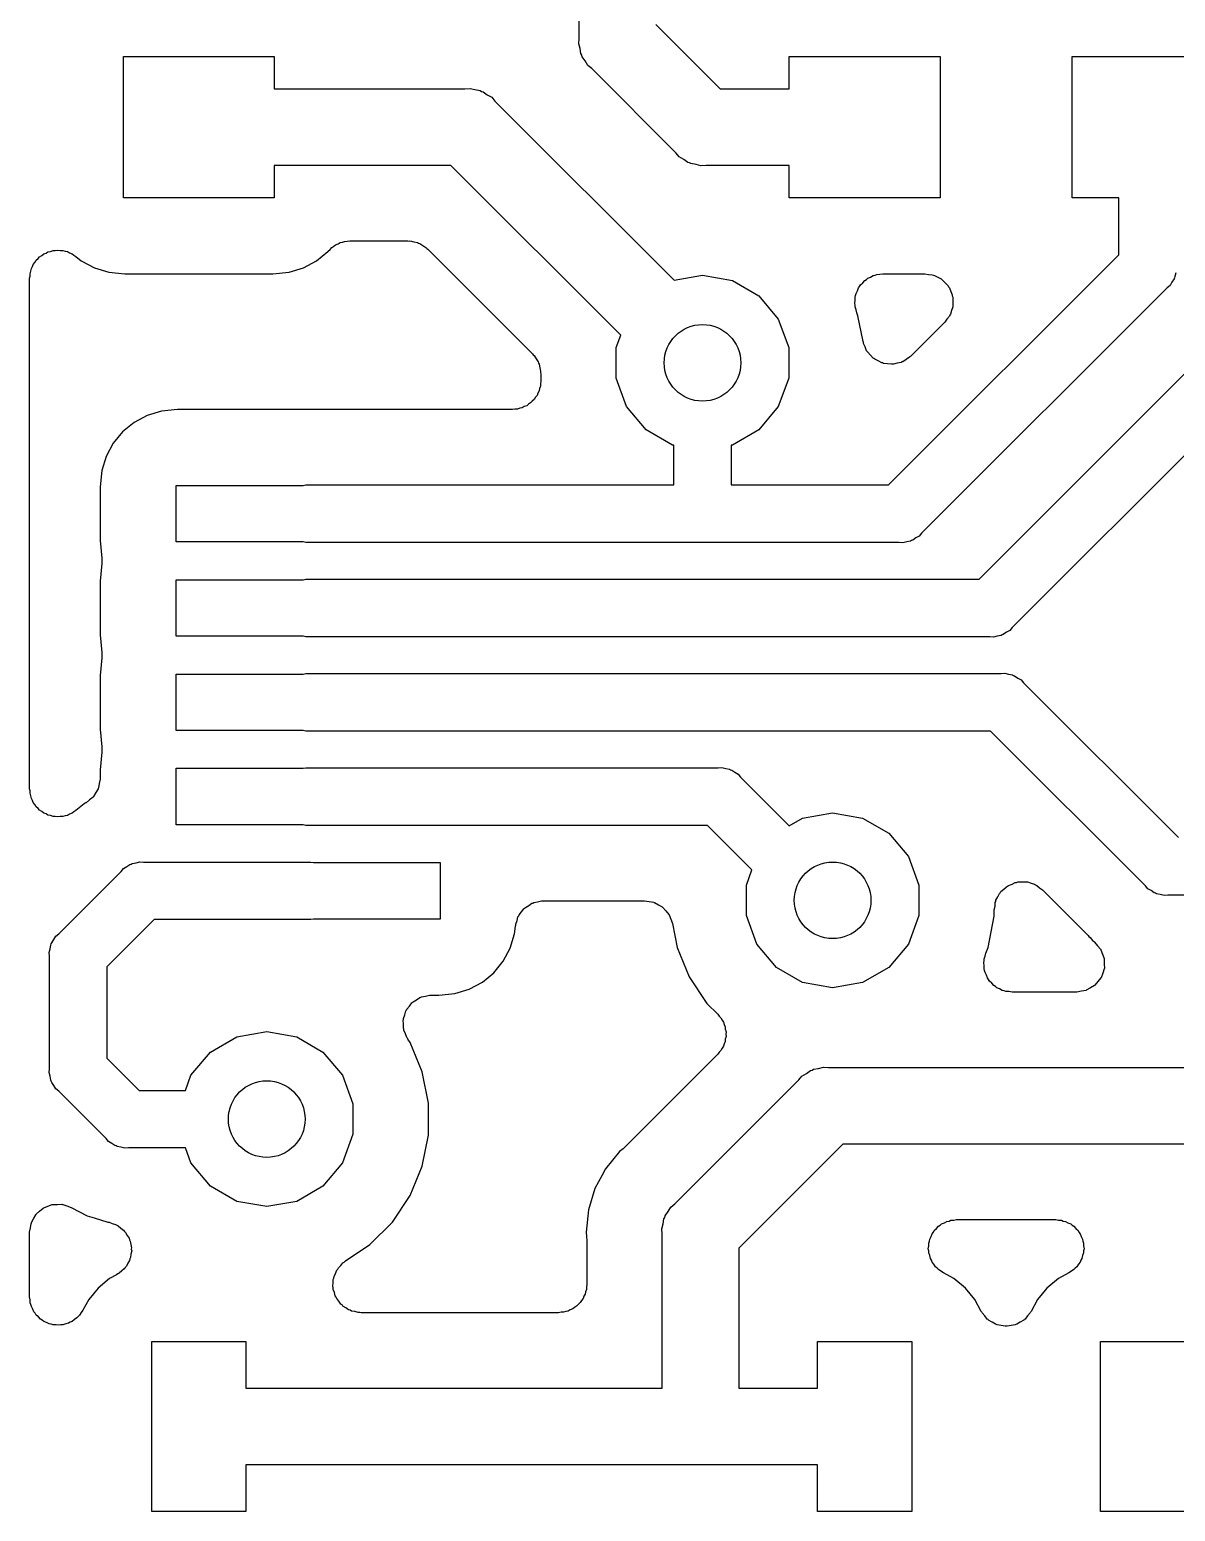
# Model space of a CAD drawing. Extents: x 91 to 190.2, y -113.9 to -59.9.
# Drawn here: x 157.07 to 163.15, y -74.74 to -66.88 of the extents above; entities that cross this region are included whole.
import ezdxf

# ---------------------------------------------------------------- set-up
doc = ezdxf.new("R2010")
doc.units = 0
doc.header["$MEASUREMENT"] = 0
doc.layers.add('BLACK', color=7, linetype='CONTINUOUS')

msp = doc.modelspace()

# ---------------------------------------------------------------- linework, layer by layer
at = {"layer": 'BLACK', "linetype": 'CONTINUOUS'}
for p, q in [((159.987, -66.9311), (159.987, -66.6606)), ((160.393, -66.8558), (160.734, -67.1968)), ((159.984, -66.958), (159.987, -66.9311)), ((159.991, -66.984), (159.984, -66.958)), ((159.996, -67.0106), (159.991, -66.984)), ((160.001, -67.0184), (159.996, -67.0106)), ((157.57, -67.775), (157.57, -67.025)), ((157.57, -67.025), (158.37, -67.025)), ((158.37, -67.025), (158.37, -67.1968)), ((160.003, -67.0272), (160.001, -67.0184)), ((160.018, -67.0493), (160.003, -67.0272)), ((160.032, -67.0726), (160.018, -67.0493)), ((160.053, -67.09), (160.032, -67.0726)), ((160.5, -67.5374), (160.053, -67.09)), ((161.1, -67.1968), (161.1, -67.025)), ((161.1, -67.025), (161.9, -67.025)), ((161.9, -67.025), (161.9, -67.775)), ((162.6, -67.775), (162.6, -67.025)), ((162.6, -67.025), (163.4, -67.025)), ((158.37, -67.1968), (159.381, -67.1968)), ((159.381, -67.1968), (159.408, -67.1945)), ((159.408, -67.1945), (159.434, -67.2014)), ((159.434, -67.2014), (159.461, -67.2061)), ((159.461, -67.2061), (159.468, -67.2106)), ((159.468, -67.2106), (159.477, -67.213)), ((159.477, -67.213), (159.499, -67.2285)), ((159.499, -67.2285), (159.523, -67.2419)), ((159.523, -67.2419), (159.54, -67.2626)), ((160.734, -67.1968), (161.1, -67.1968)), ((159.54, -67.2626), (160.49, -68.2123)), ((160.517, -67.5581), (160.5, -67.5374)), ((160.541, -67.5715), (160.517, -67.5581)), ((159.306, -67.6032), (158.37, -67.6032)), ((158.37, -67.6032), (158.37, -67.775)), ((160.207, -68.504), (159.306, -67.6032)), ((160.563, -67.587), (160.541, -67.5715)), ((160.572, -67.5893), (160.563, -67.587)), ((160.579, -67.5939), (160.572, -67.5893)), ((160.606, -67.5986), (160.579, -67.5939)), ((160.632, -67.6055), (160.606, -67.5986)), ((160.659, -67.6032), (160.632, -67.6055)), ((161.1, -67.6032), (160.659, -67.6032)), ((161.1, -67.775), (161.1, -67.6032)), ((158.37, -67.775), (157.57, -67.775)), ((161.9, -67.775), (161.1, -67.775)), ((162.848, -67.775), (162.6, -67.775)), ((162.848, -68.0769), (162.848, -67.775)), ((158.666, -68.049), (158.675, -68.0383)), ((158.675, -68.0383), (158.685, -68.0321)), ((158.685, -68.0321), (158.695, -68.0241)), ((158.695, -68.0241), (158.708, -68.0192)), ((158.708, -68.0192), (158.72, -68.0122)), ((158.72, -68.0122), (158.732, -68.0101)), ((158.732, -68.0101), (158.743, -68.0058)), ((158.743, -68.0058), (158.757, -68.0056)), ((158.757, -68.0056), (158.771, -68.0032)), ((158.771, -68.0032), (159.078, -68.0032)), ((159.078, -68.0032), (159.085, -68.0043)), ((159.085, -68.0043), (159.091, -68.0038)), ((159.091, -68.0038), (159.11, -68.0088)), ((159.11, -68.0088), (159.129, -68.0122)), ((159.129, -68.0122), (159.135, -68.0155)), ((159.135, -68.0155), (159.141, -68.0173)), ((159.141, -68.0173), (159.157, -68.0285)), ((159.157, -68.0285), (159.174, -68.0383)), ((159.174, -68.0383), (159.179, -68.0433)), ((157.092, -68.1283), (157.101, -68.1175)), ((157.101, -68.1175), (157.108, -68.1055)), ((157.108, -68.1055), (157.118, -68.0976)), ((157.118, -68.0976), (157.126, -68.088)), ((157.126, -68.088), (157.138, -68.0809)), ((157.138, -68.0809), (157.148, -68.072)), ((157.148, -68.072), (157.16, -68.0678)), ((157.16, -68.0678), (157.17, -68.0615)), ((157.17, -68.0615), (157.184, -68.0589)), ((157.184, -68.0589), (157.197, -68.0542)), ((157.197, -68.0542), (157.209, -68.0542)), ((157.209, -68.0542), (157.222, -68.0519)), ((157.222, -68.0519), (157.235, -68.0542)), ((157.235, -68.0542), (157.249, -68.0542)), ((157.249, -68.0542), (157.261, -68.0584)), ((157.261, -68.0584), (157.273, -68.0604)), ((157.273, -68.0604), (157.285, -68.0672)), ((157.285, -68.0672), (157.298, -68.072)), ((157.298, -68.072), (157.308, -68.0799)), ((157.308, -68.0799), (157.318, -68.0859)), ((157.318, -68.0859), (157.347, -68.1092)), ((157.347, -68.1092), (157.416, -68.1463)), ((158.524, -68.1463), (158.593, -68.1092)), ((158.593, -68.1092), (158.654, -68.0592)), ((158.654, -68.0592), (158.655, -68.058)), ((158.655, -68.058), (158.666, -68.049)), ((159.179, -68.0433), (159.184, -68.0471)), ((159.184, -68.0471), (159.739, -68.6019)), ((161.627, -69.2976), (162.848, -68.0769)), ((157.073, -68.2019), (157.075, -68.1898)), ((157.075, -68.1775), (157.08, -68.1643)), ((157.075, -68.1898), (157.075, -68.1775)), ((157.08, -68.1643), (157.082, -68.1506)), ((157.082, -68.1506), (157.088, -68.1399)), ((157.088, -68.1399), (157.092, -68.1283)), ((157.416, -68.1463), (157.492, -68.1692)), ((157.492, -68.1692), (157.577, -68.1777)), ((157.577, -68.1777), (158.363, -68.1777)), ((158.363, -68.1777), (158.448, -68.1692)), ((158.448, -68.1692), (158.524, -68.1463)), ((160.49, -68.2123), (160.64, -68.1857)), ((160.64, -68.1857), (160.799, -68.2137)), ((161.516, -68.2012), (161.531, -68.1949)), ((161.531, -68.1949), (161.545, -68.1867)), ((161.545, -68.1867), (161.555, -68.185)), ((161.555, -68.185), (161.564, -68.1812)), ((161.564, -68.1812), (161.581, -68.1805)), ((161.581, -68.1805), (161.597, -68.1777)), ((161.597, -68.1777), (161.819, -68.1777)), ((161.819, -68.1777), (161.838, -68.1811)), ((161.838, -68.1811), (161.858, -68.1828)), ((161.858, -68.1828), (161.864, -68.1856)), ((161.864, -68.1856), (161.87, -68.1867)), ((161.87, -68.1867), (161.887, -68.1965)), ((161.887, -68.1965), (161.905, -68.2048)), ((163.145, -68.1929), (163.142, -68.1988)), ((163.149, -68.173), (163.145, -68.1929)), ((157.073, -70.908), (157.073, -68.2019)), ((160.799, -68.2137), (160.938, -68.2944)), ((161.454, -68.2826), (161.461, -68.268)), ((161.461, -68.268), (161.467, -68.2527)), ((161.467, -68.2527), (161.473, -68.2451)), ((161.473, -68.2451), (161.478, -68.2363)), ((161.478, -68.2363), (161.49, -68.2253)), ((161.49, -68.2253), (161.5, -68.2128)), ((161.5, -68.2128), (161.509, -68.2078)), ((161.509, -68.2078), (161.516, -68.2012)), ((163.103, -68.2525), (161.802, -69.5531)), ((161.905, -68.2048), (161.91, -68.2095)), ((161.91, -68.2095), (161.915, -68.2128)), ((161.915, -68.2128), (161.928, -68.2278)), ((161.928, -68.2278), (161.942, -68.2416)), ((161.942, -68.2416), (161.945, -68.2476)), ((161.945, -68.2476), (161.949, -68.2527)), ((161.949, -68.2527), (161.956, -68.2711)), ((161.956, -68.2711), (161.964, -68.2888)), ((163.119, -68.2395), (163.103, -68.2525)), ((163.129, -68.222), (163.119, -68.2395)), ((163.14, -68.2054), (163.129, -68.222)), ((163.142, -68.1988), (163.14, -68.2054)), ((160.938, -68.2944), (161.042, -68.4179)), ((161.447, -68.3342), (161.449, -68.318)), ((161.449, -68.3438), (161.447, -68.3342)), ((161.449, -68.3016), (161.452, -68.2923)), ((161.449, -68.318), (161.449, -68.3016)), ((161.449, -68.3537), (161.449, -68.3438)), ((161.455, -68.3691), (161.449, -68.3537)), ((161.452, -68.2923), (161.454, -68.2826)), ((161.967, -68.3537), (161.96, -68.3721)), ((161.964, -68.2888), (161.964, -68.2954)), ((161.964, -68.2954), (161.967, -68.3016)), ((161.967, -68.3016), (161.967, -68.3212)), ((161.967, -68.3212), (161.968, -68.3407)), ((161.968, -68.3407), (161.967, -68.3471)), ((161.967, -68.3471), (161.967, -68.3537)), ((161.042, -68.4179), (161.097, -68.5694)), ((161.458, -68.3851), (161.455, -68.3691)), ((161.464, -68.4), (161.458, -68.3851)), ((161.492, -68.5372), (161.464, -68.4)), ((161.936, -68.4177), (161.925, -68.4337)), ((161.949, -68.4027), (161.936, -68.4177)), ((161.951, -68.3965), (161.949, -68.4027)), ((161.955, -68.3911), (161.951, -68.3965)), ((161.96, -68.3721), (161.955, -68.3911)), ((160.183, -68.5694), (160.207, -68.504)), ((161.925, -68.4337), (161.745, -68.614)), ((160.183, -68.7306), (160.183, -68.5694)), ((161.097, -68.5694), (161.097, -68.7306)), ((161.493, -68.5419), (161.492, -68.5372)), ((161.494, -68.5468), (161.493, -68.5419)), ((161.503, -68.566), (161.494, -68.5468)), ((161.51, -68.5858), (161.503, -68.566)), ((161.514, -68.5895), (161.51, -68.5858)), ((159.739, -68.6019), (159.743, -68.6073)), ((159.743, -68.6073), (159.748, -68.6116)), ((159.748, -68.6116), (159.758, -68.6285)), ((159.758, -68.6285), (159.769, -68.6446)), ((159.769, -68.6446), (159.77, -68.651)), ((159.77, -68.651), (159.774, -68.6567)), ((159.774, -68.6567), (159.777, -68.676)), ((161.516, -68.594), (161.514, -68.5895)), ((161.531, -68.609), (161.516, -68.594)), ((161.545, -68.625), (161.531, -68.609)), ((161.549, -68.6273), (161.545, -68.625)), ((161.553, -68.6308), (161.549, -68.6273)), ((161.572, -68.6398), (161.553, -68.6308)), ((161.59, -68.65), (161.572, -68.6398)), ((161.595, -68.6508), (161.59, -68.65)), ((161.6, -68.6529), (161.595, -68.6508)), ((161.621, -68.6547), (161.6, -68.6529)), ((161.642, -68.6579), (161.621, -68.6547)), ((161.647, -68.657), (161.642, -68.6579)), ((161.652, -68.6574), (161.647, -68.657)), ((161.672, -68.6519), (161.652, -68.6574)), ((161.693, -68.6478), (161.672, -68.6519)), ((161.697, -68.6452), (161.693, -68.6478)), ((161.702, -68.6439), (161.697, -68.6452)), ((161.719, -68.6318), (161.702, -68.6439)), ((161.738, -68.6208), (161.719, -68.6318)), ((161.741, -68.6169), (161.738, -68.6208)), ((161.745, -68.614), (161.741, -68.6169)), ((159.777, -68.676), (159.782, -68.6949)), ((159.782, -68.6949), (159.782, -68.7015)), ((159.782, -68.7015), (159.783, -68.708)), ((159.783, -68.708), (159.783, -68.7476)), ((160.238, -68.8821), (160.183, -68.7306)), ((161.097, -68.7306), (161.042, -68.8821)), ((162.107, -69.7976), (163.228, -68.6769)), ((159.763, -68.8226), (159.754, -68.8327)), ((159.767, -68.8103), (159.763, -68.8226)), ((159.774, -68.7989), (159.767, -68.8103)), ((159.776, -68.786), (159.774, -68.7989)), ((159.781, -68.7736), (159.776, -68.786)), ((159.783, -68.7476), (159.781, -68.7605)), ((159.781, -68.7605), (159.781, -68.7736)), ((157.857, -68.8973), (157.772, -68.9058)), ((159.25, -68.8973), (157.857, -68.8973)), ((159.251, -68.8972), (159.25, -68.8973)), ((159.253, -68.8976), (159.251, -68.8972)), ((159.633, -68.8976), (159.253, -68.8976)), ((159.646, -68.8953), (159.633, -68.8976)), ((159.659, -68.8953), (159.646, -68.8953)), ((159.671, -68.8908), (159.659, -68.8953)), ((159.684, -68.8886), (159.671, -68.8908)), ((159.695, -68.882), (159.684, -68.8886)), ((159.708, -68.8775), (159.695, -68.882)), ((159.718, -68.8691), (159.708, -68.8775)), ((159.729, -68.8625), (159.718, -68.8691)), ((159.738, -68.8525), (159.729, -68.8625)), ((159.748, -68.844), (159.738, -68.8525)), ((159.754, -68.8327), (159.748, -68.844)), ((160.342, -69.0056), (160.238, -68.8821)), ((161.042, -68.8821), (160.938, -69.0056)), ((157.627, -68.9658), (157.566, -69.0158)), ((157.696, -68.9287), (157.627, -68.9658)), ((157.772, -68.9058), (157.696, -68.9287)), ((163.403, -68.9324), (162.282, -70.0531)), ((157.566, -69.0158), (157.516, -69.0767)), ((160.481, -69.0863), (160.342, -69.0056)), ((160.938, -69.0056), (160.799, -69.0863)), ((157.516, -69.0767), (157.479, -69.1462)), ((160.488, -69.0874), (160.481, -69.0863)), ((160.488, -69.2976), (160.488, -69.0874)), ((160.799, -69.0863), (160.792, -69.0874)), ((160.792, -69.0874), (160.792, -69.2976)), ((157.479, -69.1462), (157.456, -69.2216)), ((157.456, -69.2216), (157.447, -69.3074)), ((157.447, -69.3074), (157.447, -69.5926)), ((157.85, -69.6), (157.85, -69.3)), ((157.85, -69.3), (158.523, -69.3)), ((158.523, -69.3), (158.537, -69.2976)), ((158.537, -69.2976), (160.488, -69.2976)), ((160.792, -69.2976), (161.627, -69.2976)), ((157.447, -69.5926), (157.456, -69.6853)), ((158.523, -69.6), (157.85, -69.6)), ((158.537, -69.6024), (158.523, -69.6)), ((161.683, -69.6024), (158.537, -69.6024)), ((161.703, -69.6042), (161.683, -69.6024)), ((161.723, -69.5989), (161.703, -69.6042)), ((161.743, -69.5954), (161.723, -69.5989)), ((161.749, -69.592), (161.743, -69.5954)), ((161.755, -69.5903), (161.749, -69.592)), ((161.772, -69.5787), (161.755, -69.5903)), ((161.789, -69.5685), (161.772, -69.5787)), ((161.802, -69.5531), (161.789, -69.5685)), ((157.456, -69.6853), (157.455, -69.7)), ((157.456, -69.7147), (157.447, -69.8074)), ((157.455, -69.7), (157.456, -69.7147)), ((157.447, -69.8074), (157.447, -70.0926)), ((157.85, -70.1), (157.85, -69.8)), ((157.85, -69.8), (158.523, -69.8)), ((158.523, -69.8), (158.537, -69.7976)), ((158.537, -69.7976), (162.107, -69.7976)), ((162.252, -70.0787), (162.235, -70.0903)), ((162.269, -70.0685), (162.252, -70.0787)), ((162.282, -70.0531), (162.269, -70.0685)), ((157.447, -70.0926), (157.456, -70.1853)), ((158.523, -70.1), (157.85, -70.1)), ((158.537, -70.1024), (158.523, -70.1)), ((162.163, -70.1024), (158.537, -70.1024)), ((162.183, -70.1042), (162.163, -70.1024)), ((162.203, -70.0989), (162.183, -70.1042)), ((162.223, -70.0954), (162.203, -70.0989)), ((162.229, -70.092), (162.223, -70.0954)), ((162.235, -70.0903), (162.229, -70.092)), ((157.456, -70.2147), (157.447, -70.3074)), ((157.456, -70.1853), (157.455, -70.2)), ((157.455, -70.2), (157.456, -70.2147)), ((157.447, -70.3074), (157.447, -70.5926)), ((157.85, -70.6), (157.85, -70.3)), ((157.85, -70.3), (158.523, -70.3)), ((158.523, -70.3), (158.537, -70.2976)), ((158.537, -70.2976), (162.223, -70.2976)), ((162.223, -70.2976), (162.243, -70.2958)), ((162.243, -70.2958), (162.263, -70.3011)), ((162.263, -70.3011), (162.283, -70.3046)), ((162.283, -70.3046), (162.289, -70.308)), ((162.289, -70.308), (162.295, -70.3097)), ((162.295, -70.3097), (162.312, -70.3213)), ((162.312, -70.3213), (162.329, -70.3315)), ((162.329, -70.3315), (162.342, -70.3469)), ((162.342, -70.3469), (163.163, -71.1676)), ((157.447, -70.5926), (157.456, -70.6853)), ((158.523, -70.6), (157.85, -70.6)), ((158.537, -70.6024), (158.523, -70.6)), ((162.167, -70.6024), (158.537, -70.6024)), ((162.988, -71.4231), (162.167, -70.6024)), ((157.456, -70.6853), (157.455, -70.7)), ((157.455, -70.7), (157.456, -70.7147)), ((157.456, -70.7147), (157.447, -70.8074)), ((157.447, -70.8577), (157.442, -70.8808)), ((157.447, -70.8074), (157.447, -70.8527)), ((157.447, -70.8527), (157.447, -70.8552)), ((157.447, -70.8552), (157.447, -70.8577)), ((157.85, -71.1), (157.85, -70.8)), ((157.85, -70.8), (158.523, -70.8)), ((158.523, -70.8), (158.537, -70.7976)), ((158.537, -70.7976), (160.723, -70.7976)), ((160.723, -70.7976), (160.743, -70.7958)), ((160.743, -70.7958), (160.763, -70.8011)), ((160.763, -70.8011), (160.783, -70.8046)), ((160.783, -70.8046), (160.789, -70.808)), ((160.789, -70.808), (160.795, -70.8097)), ((160.795, -70.8097), (160.812, -70.8213)), ((160.812, -70.8213), (160.829, -70.8315)), ((160.829, -70.8315), (160.842, -70.8469)), ((160.842, -70.8469), (161.1, -71.1047)), ((157.075, -70.9201), (157.073, -70.908)), ((157.075, -70.9325), (157.075, -70.9201)), ((157.08, -70.9456), (157.075, -70.9325)), ((157.082, -70.9593), (157.08, -70.9456)), ((157.424, -70.9287), (157.412, -70.9492)), ((157.437, -70.9086), (157.424, -70.9287)), ((157.438, -70.9041), (157.437, -70.9062)), ((157.437, -70.9062), (157.437, -70.9086)), ((157.442, -70.8808), (157.438, -70.9041)), ((157.088, -70.97), (157.082, -70.9593)), ((157.092, -70.9816), (157.088, -70.97)), ((157.101, -70.9924), (157.092, -70.9816)), ((157.108, -71.0044), (157.101, -70.9924)), ((157.118, -71.0124), (157.108, -71.0044)), ((157.126, -71.0219), (157.118, -71.0124)), ((157.138, -71.029), (157.126, -71.0219)), ((157.318, -71.024), (157.308, -71.03)), ((157.362, -70.9885), (157.318, -71.024)), ((157.368, -70.985), (157.362, -70.9885)), ((157.37, -70.9835), (157.368, -70.985)), ((157.372, -70.9827), (157.37, -70.9835)), ((157.39, -70.9675), (157.372, -70.9827)), ((157.409, -70.9529), (157.39, -70.9675)), ((157.41, -70.9508), (157.409, -70.9529)), ((157.412, -70.9492), (157.41, -70.9508)), ((157.148, -71.0379), (157.138, -71.029)), ((157.16, -71.0421), (157.148, -71.0379)), ((157.17, -71.0484), (157.16, -71.0421)), ((157.184, -71.051), (157.17, -71.0484)), ((157.197, -71.0557), (157.184, -71.051)), ((157.209, -71.0557), (157.197, -71.0557)), ((157.222, -71.058), (157.209, -71.0557)), ((157.235, -71.0557), (157.222, -71.058)), ((157.249, -71.0557), (157.235, -71.0557)), ((157.261, -71.0515), (157.249, -71.0557)), ((157.273, -71.0495), (157.261, -71.0515)), ((157.285, -71.0427), (157.273, -71.0495)), ((157.298, -71.0379), (157.285, -71.0427)), ((157.308, -71.03), (157.298, -71.0379)), ((158.523, -71.1), (157.85, -71.1)), ((158.537, -71.1024), (158.523, -71.1)), ((160.667, -71.1024), (158.537, -71.1024)), ((160.902, -71.338), (160.667, -71.1024)), ((161.1, -71.1047), (161.171, -71.0637)), ((161.171, -71.0637), (161.33, -71.0357)), ((161.33, -71.0357), (161.489, -71.0637)), ((161.489, -71.0637), (161.628, -71.1444)), ((161.628, -71.1444), (161.732, -71.2679)), ((157.558, -71.3469), (157.571, -71.3315)), ((157.571, -71.3315), (157.588, -71.3213)), ((157.588, -71.3213), (157.605, -71.3097)), ((157.605, -71.3097), (157.611, -71.308)), ((157.611, -71.308), (157.617, -71.3046)), ((157.617, -71.3046), (157.637, -71.3011)), ((157.637, -71.3011), (157.657, -71.2958)), ((157.657, -71.2958), (157.677, -71.2976)), ((157.677, -71.2976), (158.563, -71.2976)), ((158.563, -71.2976), (158.577, -71.3)), ((158.577, -71.3), (159.25, -71.3)), ((159.25, -71.3), (159.25, -71.6)), ((160.873, -71.4194), (160.902, -71.338)), ((161.732, -71.2679), (161.787, -71.4194)), ((157.227, -71.6775), (157.558, -71.3469)), ((162.262, -71.4206), (162.281, -71.4139)), ((162.281, -71.4139), (162.298, -71.4057)), ((162.298, -71.4057), (162.305, -71.4051)), ((162.305, -71.4051), (162.311, -71.4028)), ((162.311, -71.4028), (162.331, -71.4028)), ((162.331, -71.4028), (162.35, -71.4011)), ((162.35, -71.4011), (162.357, -71.4028)), ((162.357, -71.4028), (162.363, -71.4028)), ((162.363, -71.4028), (162.382, -71.4095)), ((162.382, -71.4095), (162.401, -71.4146)), ((162.401, -71.4146), (162.406, -71.4184)), ((160.873, -71.5806), (160.873, -71.4194)), ((161.787, -71.4194), (161.787, -71.5806)), ((162.196, -71.4992), (162.206, -71.4823)), ((162.206, -71.4823), (162.214, -71.4645)), ((162.214, -71.4645), (162.219, -71.4598)), ((162.219, -71.4598), (162.222, -71.4541)), ((162.222, -71.4541), (162.237, -71.4415)), ((162.237, -71.4415), (162.251, -71.4277)), ((162.251, -71.4277), (162.257, -71.4249)), ((162.257, -71.4249), (162.262, -71.4206)), ((162.406, -71.4184), (162.412, -71.4206)), ((162.412, -71.4206), (162.427, -71.4332)), ((162.427, -71.4332), (162.443, -71.4445)), ((162.443, -71.4445), (162.685, -71.6862)), ((163.001, -71.4385), (162.988, -71.4231)), ((163.018, -71.4487), (163.001, -71.4385)), ((163.035, -71.4603), (163.018, -71.4487)), ((163.041, -71.462), (163.035, -71.4603)), ((163.047, -71.4654), (163.041, -71.462)), ((163.067, -71.4689), (163.047, -71.4654)), ((163.087, -71.4742), (163.067, -71.4689)), ((163.107, -71.4724), (163.087, -71.4742)), ((165.3, -71.4724), (163.107, -71.4724)), ((159.668, -71.5774), (159.681, -71.5618)), ((159.681, -71.5618), (159.693, -71.5452)), ((159.693, -71.5452), (159.697, -71.5419)), ((159.697, -71.5419), (159.701, -71.5375)), ((159.701, -71.5375), (159.719, -71.5273)), ((159.719, -71.5273), (159.736, -71.5158)), ((159.736, -71.5158), (159.741, -71.5143)), ((159.741, -71.5143), (159.746, -71.5114)), ((159.746, -71.5114), (159.766, -71.5079)), ((159.766, -71.5079), (159.786, -71.5028)), ((159.786, -71.5028), (159.792, -71.5034)), ((159.792, -71.5034), (159.797, -71.5024)), ((159.797, -71.5024), (160.333, -71.5024)), ((160.333, -71.5024), (160.357, -71.5066)), ((160.357, -71.5066), (160.382, -71.5104)), ((160.382, -71.5104), (160.383, -71.5112)), ((160.383, -71.5112), (160.385, -71.5114)), ((160.385, -71.5114), (160.406, -71.5237)), ((160.406, -71.5237), (160.427, -71.5354)), ((160.427, -71.5354), (160.428, -71.5367)), ((160.428, -71.5367), (160.43, -71.5375)), ((160.43, -71.5375), (160.446, -71.5562)), ((160.446, -71.5562), (160.462, -71.5746)), ((160.462, -71.5746), (160.462, -71.5761)), ((162.187, -71.5505), (162.191, -71.5312)), ((162.187, -71.5844), (162.187, -71.5505)), ((162.191, -71.5312), (162.192, -71.5117)), ((162.192, -71.5117), (162.195, -71.5057)), ((162.195, -71.5057), (162.196, -71.4992)), ((157.733, -71.6024), (157.482, -71.8531)), ((158.563, -71.6024), (157.733, -71.6024)), ((158.577, -71.6), (158.563, -71.6024)), ((159.25, -71.6), (158.577, -71.6)), ((159.644, -71.6784), (159.648, -71.6377)), ((159.648, -71.6377), (159.65, -71.6321)), ((159.65, -71.6264), (159.657, -71.6072)), ((159.65, -71.6321), (159.65, -71.6264)), ((159.657, -71.6072), (159.662, -71.5875)), ((159.662, -71.5875), (159.666, -71.5828)), ((159.666, -71.5828), (159.668, -71.5774)), ((160.462, -71.5761), (160.463, -71.5774)), ((160.463, -71.5774), (160.472, -71.6004)), ((160.472, -71.6004), (160.481, -71.6231)), ((160.481, -71.6231), (160.506, -71.75)), ((160.928, -71.7321), (160.873, -71.5806)), ((161.787, -71.5806), (161.732, -71.7321)), ((162.154, -71.75), (162.187, -71.5844)), ((157.185, -71.7371), (157.188, -71.7312)), ((157.188, -71.7312), (157.19, -71.7246)), ((157.19, -71.7246), (157.201, -71.708)), ((157.201, -71.708), (157.211, -71.6905)), ((157.211, -71.6905), (157.227, -71.6775)), ((159.621, -71.7538), (159.644, -71.6784)), ((161.032, -71.8556), (160.928, -71.7321)), ((161.732, -71.7321), (161.628, -71.8556)), ((162.685, -71.6862), (162.689, -71.6923)), ((162.689, -71.6923), (162.695, -71.6971)), ((162.695, -71.6971), (162.708, -71.7125)), ((162.708, -71.7125), (162.718, -71.7208)), ((162.718, -71.7208), (162.718, -71.7215)), ((162.718, -71.7215), (162.719, -71.7219)), ((162.719, -71.7219), (162.735, -71.7412)), ((157.176, -71.7765), (157.181, -71.757)), ((157.178, -71.7967), (157.176, -71.7765)), ((157.178, -72.3933), (157.178, -71.7967)), ((157.181, -71.757), (157.185, -71.7371)), ((159.584, -71.8233), (159.621, -71.7538)), ((160.506, -71.75), (160.57, -71.906)), ((162.133, -71.8108), (162.139, -71.7954)), ((162.139, -71.7954), (162.142, -71.7794)), ((162.142, -71.7794), (162.154, -71.75)), ((162.735, -71.7412), (162.752, -71.7604)), ((162.752, -71.7604), (162.752, -71.7612)), ((162.752, -71.7612), (162.752, -71.7618)), ((162.752, -71.7618), (162.761, -71.7855)), ((162.761, -71.7855), (162.77, -71.8091)), ((162.77, -71.8091), (162.77, -71.81)), ((162.77, -71.81), (162.77, -71.8108)), ((157.482, -71.8531), (157.482, -72.3369)), ((159.473, -71.9342), (159.534, -71.8842)), ((159.534, -71.8842), (159.584, -71.8233)), ((161.171, -71.9363), (161.032, -71.8556)), ((161.628, -71.8556), (161.489, -71.9363)), ((162.131, -71.8303), (162.133, -71.8206)), ((162.133, -71.8465), (162.131, -71.8303)), ((162.133, -71.8206), (162.133, -71.8108)), ((162.133, -71.8628), (162.133, -71.8465)), ((162.136, -71.8721), (162.133, -71.8628)), ((162.138, -71.8819), (162.136, -71.8721)), ((162.145, -71.8964), (162.138, -71.8819)), ((162.762, -71.8866), (162.753, -71.9104)), ((162.77, -71.8628), (162.762, -71.8866)), ((162.77, -71.8108), (162.77, -71.836)), ((162.77, -71.836), (162.771, -71.8612)), ((162.771, -71.8612), (162.77, -71.862)), ((162.77, -71.862), (162.77, -71.8628)), ((159.404, -71.9713), (159.473, -71.9342)), ((160.57, -71.906), (160.664, -72.0464)), ((161.33, -71.9643), (161.171, -71.9363)), ((161.489, -71.9363), (161.33, -71.9643)), ((162.151, -71.9118), (162.145, -71.8964)), ((162.157, -71.9194), (162.151, -71.9118)), ((162.162, -71.9281), (162.157, -71.9194)), ((162.174, -71.9392), (162.162, -71.9281)), ((162.184, -71.9517), (162.174, -71.9392)), ((162.193, -71.9566), (162.184, -71.9517)), ((162.2, -71.9633), (162.193, -71.9566)), ((162.215, -71.9696), (162.2, -71.9633)), ((162.697, -71.9643), (162.675, -71.9772)), ((162.719, -71.9517), (162.697, -71.9643)), ((162.72, -71.9506), (162.719, -71.9511)), ((162.719, -71.9511), (162.719, -71.9517)), ((162.736, -71.9312), (162.72, -71.9506)), ((162.752, -71.9118), (162.736, -71.9312)), ((162.753, -71.911), (162.752, -71.9118)), ((162.753, -71.9104), (162.753, -71.911)), ((159.086, -72.0614), (159.099, -72.0443)), ((159.099, -72.0443), (159.103, -72.0416)), ((159.103, -72.0416), (159.106, -72.0378)), ((159.106, -72.0378), (159.124, -72.0271)), ((159.124, -72.0271), (159.142, -72.0154)), ((159.142, -72.0154), (159.147, -72.0142)), ((159.147, -72.0142), (159.151, -72.0117)), ((159.151, -72.0117), (159.172, -72.008)), ((159.172, -72.008), (159.193, -72.003)), ((159.193, -72.003), (159.197, -72.0035)), ((159.197, -72.0035), (159.202, -72.0027)), ((159.202, -72.0027), (159.243, -72.0027)), ((159.243, -72.0027), (159.328, -71.9942)), ((159.328, -71.9942), (159.404, -71.9713)), ((162.229, -71.9778), (162.215, -71.9696)), ((162.239, -71.9795), (162.229, -71.9778)), ((162.248, -71.9832), (162.239, -71.9795)), ((162.265, -71.984), (162.248, -71.9832)), ((162.281, -71.9868), (162.265, -71.984)), ((162.623, -71.9868), (162.281, -71.9868)), ((162.624, -71.9868), (162.623, -71.9867)), ((162.623, -71.9867), (162.623, -71.9868)), ((162.649, -71.9821), (162.624, -71.9868)), ((162.674, -71.9778), (162.649, -71.9821)), ((162.675, -71.9773), (162.674, -71.9778)), ((162.675, -71.9772), (162.675, -71.9773)), ((159.055, -72.1266), (159.062, -72.1067)), ((159.062, -72.1067), (159.068, -72.0863)), ((159.068, -72.0863), (159.071, -72.0823)), ((159.071, -72.0823), (159.072, -72.0777)), ((159.072, -72.0777), (159.086, -72.0614)), ((160.664, -72.0464), (160.721, -72.1035)), ((160.721, -72.1035), (160.729, -72.1143)), ((160.729, -72.1143), (160.738, -72.1236)), ((160.738, -72.1236), (160.744, -72.1355)), ((158.171, -72.2237), (158.33, -72.1957)), ((158.33, -72.1957), (158.489, -72.2237)), ((159.053, -72.1363), (159.055, -72.1316)), ((159.055, -72.1575), (159.053, -72.1363)), ((159.055, -72.1316), (159.055, -72.1266)), ((159.055, -72.1787), (159.055, -72.1575)), ((159.056, -72.1834), (159.055, -72.1787)), ((159.057, -72.1883), (159.056, -72.1834)), ((159.065, -72.2077), (159.057, -72.1883)), ((160.744, -72.1355), (160.751, -72.1462)), ((160.751, -72.1462), (160.755, -72.1589)), ((160.755, -72.1589), (160.76, -72.1708)), ((160.76, -72.1708), (160.761, -72.1839)), ((160.761, -72.1839), (160.765, -72.1965)), ((160.765, -72.1965), (160.763, -72.2096)), ((158.032, -72.3044), (158.171, -72.2237)), ((158.489, -72.2237), (158.628, -72.3044)), ((159.072, -72.2277), (159.065, -72.2077)), ((159.076, -72.2315), (159.072, -72.2277)), ((159.078, -72.236), (159.076, -72.2315)), ((159.09, -72.254), (159.078, -72.236)), ((159.154, -72.41), (159.09, -72.254)), ((160.751, -72.273), (160.744, -72.2838)), ((160.755, -72.2603), (160.751, -72.273)), ((160.76, -72.2484), (160.755, -72.2603)), ((160.761, -72.2354), (160.76, -72.2484)), ((160.765, -72.2227), (160.761, -72.2354)), ((160.763, -72.2096), (160.765, -72.2227)), ((157.482, -72.3369), (157.653, -72.5076)), ((157.928, -72.4279), (158.032, -72.3044)), ((158.628, -72.3044), (158.732, -72.4279)), ((160.721, -72.3157), (160.23, -72.8073)), ((160.729, -72.3049), (160.721, -72.3157)), ((160.738, -72.2956), (160.729, -72.3049)), ((160.744, -72.2838), (160.738, -72.2956)), ((157.176, -72.4135), (157.178, -72.3933)), ((157.181, -72.433), (157.176, -72.4135)), ((157.185, -72.4529), (157.181, -72.433)), ((157.899, -72.5076), (157.928, -72.4279)), ((158.732, -72.4279), (158.787, -72.5794)), ((159.187, -72.5756), (159.154, -72.41)), ((161.15, -72.4526), (161.167, -72.4319)), ((161.167, -72.4319), (161.191, -72.4185)), ((161.191, -72.4185), (161.213, -72.403)), ((161.213, -72.403), (161.222, -72.4006)), ((161.222, -72.4006), (161.229, -72.3961)), ((161.229, -72.3961), (161.256, -72.3914)), ((161.256, -72.3914), (161.282, -72.3845)), ((161.282, -72.3845), (161.309, -72.3868)), ((161.309, -72.3868), (165.3, -72.3868)), ((157.188, -72.4588), (157.185, -72.4529)), ((157.19, -72.4654), (157.188, -72.4588)), ((157.201, -72.482), (157.19, -72.4654)), ((157.211, -72.4995), (157.201, -72.482)), ((157.227, -72.5125), (157.211, -72.4995)), ((157.478, -72.7631), (157.227, -72.5125)), ((157.653, -72.5076), (157.899, -72.5076)), ((160.493, -73.11), (161.15, -72.4526)), ((158.787, -72.5794), (158.787, -72.7406)), ((159.187, -72.7444), (159.187, -72.5756)), ((158.787, -72.7406), (158.732, -72.8921)), ((159.154, -72.91), (159.187, -72.7444)), ((157.491, -72.7785), (157.478, -72.7631)), ((157.508, -72.7887), (157.491, -72.7785)), ((157.525, -72.8003), (157.508, -72.7887)), ((157.531, -72.802), (157.525, -72.8003)), ((157.537, -72.8054), (157.531, -72.802)), ((157.557, -72.8089), (157.537, -72.8054)), ((157.577, -72.8142), (157.557, -72.8089)), ((157.597, -72.8124), (157.577, -72.8142)), ((157.899, -72.8124), (157.597, -72.8124)), ((157.928, -72.8921), (157.899, -72.8124)), ((160.201, -72.8314), (160.126, -72.9233)), ((160.219, -72.8172), (160.201, -72.8314)), ((160.224, -72.8116), (160.219, -72.8172)), ((160.23, -72.8073), (160.224, -72.8116)), ((161.384, -72.7932), (160.833, -73.3442)), ((165.3, -72.7932), (161.384, -72.7932)), ((158.032, -73.0156), (157.928, -72.8921)), ((158.732, -72.8921), (158.628, -73.0156)), ((159.09, -73.066), (159.154, -72.91)), ((160.108, -72.9578), (160.07, -73.028)), ((160.126, -72.9233), (160.108, -72.9578)), ((158.171, -73.0963), (158.032, -73.0156)), ((158.628, -73.0156), (158.489, -73.0963)), ((158.996, -73.2064), (159.09, -73.066)), ((160.07, -73.028), (160.036, -73.1417)), ((157.126, -73.1488), (157.144, -73.133)), ((157.144, -73.133), (157.146, -73.1321)), ((157.146, -73.1321), (157.148, -73.1305)), ((157.148, -73.1305), (157.17, -73.1224)), ((157.17, -73.1224), (157.192, -73.1136)), ((157.192, -73.1136), (157.195, -73.1135)), ((157.195, -73.1135), (157.197, -73.1127)), ((157.197, -73.1127), (157.221, -73.1127)), ((157.221, -73.1127), (157.244, -73.1119)), ((157.244, -73.1119), (157.247, -73.1127)), ((157.247, -73.1127), (157.249, -73.1127)), ((157.249, -73.1127), (157.271, -73.1207)), ((157.271, -73.1207), (157.294, -73.1281)), ((157.294, -73.1281), (157.378, -73.1728)), ((158.33, -73.1243), (158.171, -73.0963)), ((158.489, -73.0963), (158.33, -73.1243)), ((160.036, -73.1417), (160.024, -73.26)), ((160.458, -73.1507), (160.472, -73.1274)), ((160.472, -73.1274), (160.493, -73.11)), ((157.077, -73.2371), (157.081, -73.2137)), ((157.081, -73.2137), (157.082, -73.2115)), ((157.082, -73.2091), (157.094, -73.1886)), ((157.082, -73.2115), (157.082, -73.2091)), ((157.094, -73.1886), (157.105, -73.1678)), ((157.105, -73.1678), (157.107, -73.1661)), ((157.107, -73.1661), (157.108, -73.164)), ((157.108, -73.164), (157.126, -73.1488)), ((157.378, -73.1728), (157.415, -73.1841)), ((157.415, -73.1841), (157.488, -73.2064)), ((157.488, -73.2064), (157.495, -73.2066)), ((157.495, -73.2066), (157.511, -73.2133)), ((157.511, -73.2133), (157.529, -73.2181)), ((157.529, -73.2181), (157.535, -73.2229)), ((157.535, -73.2229), (157.543, -73.226)), ((158.876, -73.3258), (158.996, -73.2064)), ((160.424, -73.242), (160.431, -73.216)), ((160.431, -73.216), (160.436, -73.1894)), ((160.436, -73.1894), (160.441, -73.1816)), ((160.441, -73.1816), (160.443, -73.1728)), ((160.443, -73.1728), (160.458, -73.1507)), ((161.891, -73.2283), (161.9, -73.223)), ((161.9, -73.223), (161.908, -73.2158)), ((161.908, -73.2158), (161.923, -73.21)), ((161.923, -73.21), (161.936, -73.2022)), ((161.936, -73.2022), (161.947, -73.2004)), ((161.947, -73.2004), (161.956, -73.1964)), ((161.956, -73.1964), (161.972, -73.1959)), ((161.972, -73.1959), (161.987, -73.1932)), ((161.987, -73.1932), (162.513, -73.1932)), ((162.513, -73.1932), (162.528, -73.1959)), ((162.528, -73.1959), (162.544, -73.1964)), ((162.544, -73.1964), (162.553, -73.2004)), ((162.553, -73.2004), (162.564, -73.2022)), ((162.564, -73.2022), (162.577, -73.21)), ((162.577, -73.21), (162.592, -73.2158)), ((162.592, -73.2158), (162.6, -73.223)), ((162.6, -73.223), (162.609, -73.2283)), ((157.073, -73.2604), (157.077, -73.2371)), ((157.073, -73.6027), (157.073, -73.2604)), ((157.543, -73.226), (157.556, -73.238)), ((157.556, -73.238), (157.571, -73.2485)), ((157.571, -73.2485), (157.576, -73.2553)), ((157.576, -73.2553), (157.582, -73.2608)), ((157.582, -73.2608), (157.59, -73.2766)), ((157.59, -73.2766), (157.6, -73.2915)), ((157.6, -73.2915), (157.602, -73.2994)), ((157.602, -73.2994), (157.606, -73.3067)), ((160.024, -73.26), (160.026, -73.2823)), ((160.026, -73.2823), (160.026, -73.2897)), ((160.026, -73.2897), (160.027, -73.297)), ((160.027, -73.297), (160.027, -73.5368)), ((160.427, -73.2689), (160.424, -73.242)), ((160.427, -74.0868), (160.427, -73.2689)), ((161.843, -73.3071), (161.845, -73.2965)), ((161.845, -73.2965), (161.852, -73.2828)), ((161.852, -73.2828), (161.857, -73.2682)), ((161.857, -73.2682), (161.864, -73.26)), ((161.864, -73.26), (161.869, -73.2506)), ((161.869, -73.2506), (161.881, -73.2402)), ((161.881, -73.2402), (161.891, -73.2283)), ((162.609, -73.2283), (162.619, -73.2402)), ((162.619, -73.2402), (162.631, -73.2506)), ((162.631, -73.2506), (162.636, -73.26)), ((162.636, -73.26), (162.643, -73.2682)), ((162.643, -73.2682), (162.648, -73.2828)), ((162.648, -73.2828), (162.655, -73.2965)), ((162.655, -73.2965), (162.657, -73.3071)), ((157.606, -73.3067), (157.609, -73.3245)), ((157.61, -73.3759), (157.608, -73.3938)), ((157.609, -73.3245), (157.613, -73.3419)), ((157.614, -73.3583), (157.61, -73.3759)), ((157.613, -73.3419), (157.612, -73.3501)), ((157.612, -73.3501), (157.614, -73.3583)), ((158.747, -73.4121), (158.876, -73.3258)), ((160.833, -73.3442), (160.833, -74.0868)), ((161.837, -73.3481), (161.84, -73.3327)), ((161.84, -73.3586), (161.837, -73.3481)), ((161.84, -73.3172), (161.843, -73.3071)), ((161.84, -73.3327), (161.84, -73.3172)), ((161.84, -73.3692), (161.84, -73.3586)), ((161.845, -73.3839), (161.84, -73.3692)), ((162.66, -73.3692), (162.655, -73.3839)), ((162.657, -73.3071), (162.66, -73.3172)), ((162.66, -73.3172), (162.66, -73.3327)), ((162.66, -73.3327), (162.663, -73.3481)), ((162.663, -73.3481), (162.66, -73.3586)), ((162.66, -73.3586), (162.66, -73.3692)), ((157.575, -73.4535), (157.561, -73.4646)), ((157.58, -73.4465), (157.575, -73.4535)), ((157.586, -73.4407), (157.58, -73.4465)), ((157.593, -73.4245), (157.586, -73.4407)), ((157.603, -73.4092), (157.593, -73.4245)), ((157.605, -73.4012), (157.603, -73.4092)), ((157.608, -73.3938), (157.605, -73.4012)), ((158.701, -73.4618), (158.706, -73.4555)), ((158.706, -73.4555), (158.71, -73.4481)), ((158.71, -73.4481), (158.723, -73.4357)), ((158.723, -73.4357), (158.734, -73.4219)), ((158.734, -73.4219), (158.741, -73.4178)), ((158.741, -73.4178), (158.747, -73.4121)), ((161.848, -73.3991), (161.845, -73.3839)), ((161.854, -73.4082), (161.848, -73.3991)), ((161.857, -73.4182), (161.854, -73.4082)), ((161.867, -73.4301), (161.857, -73.4182)), ((161.876, -73.4433), (161.867, -73.4301)), ((161.884, -73.4499), (161.876, -73.4433)), ((161.891, -73.4581), (161.884, -73.4499)), ((161.904, -73.4659), (161.891, -73.4581)), ((162.609, -73.4581), (162.596, -73.4659)), ((162.616, -73.4499), (162.609, -73.4581)), ((162.624, -73.4433), (162.616, -73.4499)), ((162.633, -73.4301), (162.624, -73.4433)), ((162.643, -73.4182), (162.633, -73.4301)), ((162.646, -73.4082), (162.643, -73.4182)), ((162.652, -73.3991), (162.646, -73.4082)), ((162.655, -73.3839), (162.652, -73.3991)), ((157.497, -73.5058), (157.436, -73.5558)), ((157.534, -73.4856), (157.497, -73.5058)), ((157.541, -73.4806), (157.534, -73.4856)), ((157.548, -73.4772), (157.541, -73.4806)), ((157.561, -73.4646), (157.548, -73.4772)), ((158.681, -73.5466), (158.683, -73.5287)), ((158.683, -73.5108), (158.686, -73.503)), ((158.683, -73.5287), (158.683, -73.5108)), ((158.686, -73.503), (158.687, -73.4948)), ((158.687, -73.4948), (158.695, -73.4787)), ((158.695, -73.4787), (158.701, -73.4618)), ((160.027, -73.5368), (160.025, -73.5497)), ((161.917, -73.4755), (161.904, -73.4659)), ((161.973, -73.5058), (161.917, -73.4755)), ((162.034, -73.5558), (161.973, -73.5058)), ((162.527, -73.5058), (162.466, -73.5558)), ((162.583, -73.4755), (162.527, -73.5058)), ((162.596, -73.4659), (162.583, -73.4755)), ((157.076, -73.618), (157.073, -73.6027)), ((157.386, -73.6167), (157.355, -73.6734)), ((157.436, -73.5558), (157.386, -73.6167)), ((158.683, -73.5546), (158.681, -73.5466)), ((158.683, -73.5628), (158.683, -73.5546)), ((158.689, -73.5797), (158.683, -73.5628)), ((158.693, -73.5972), (158.689, -73.5797)), ((158.698, -73.6041), (158.693, -73.5972)), ((158.701, -73.6118), (158.698, -73.6041)), ((158.712, -73.6256), (158.701, -73.6118)), ((160.007, -73.6118), (159.998, -73.6219)), ((160.011, -73.5995), (160.007, -73.6118)), ((160.018, -73.5881), (160.011, -73.5995)), ((160.02, -73.5752), (160.018, -73.5881)), ((160.025, -73.5628), (160.02, -73.5752)), ((160.025, -73.5497), (160.025, -73.5628)), ((162.084, -73.6167), (162.034, -73.5558)), ((162.118, -73.6794), (162.084, -73.6167)), ((162.416, -73.6167), (162.382, -73.6794)), ((162.466, -73.5558), (162.416, -73.6167)), ((157.076, -73.6336), (157.076, -73.618)), ((157.08, -73.6435), (157.076, -73.6336)), ((157.082, -73.654), (157.08, -73.6435)), ((157.09, -73.6675), (157.082, -73.654)), ((157.096, -73.6819), (157.09, -73.6675)), ((157.103, -73.6899), (157.096, -73.6819)), ((157.108, -73.6991), (157.103, -73.6899)), ((157.346, -73.6857), (157.338, -73.6991)), ((157.355, -73.6734), (157.346, -73.6857)), ((158.722, -73.6405), (158.712, -73.6256)), ((158.729, -73.6454), (158.722, -73.6405)), ((158.734, -73.6517), (158.729, -73.6454)), ((158.75, -73.6607), (158.734, -73.6517)), ((158.764, -73.6713), (158.75, -73.6607)), ((158.772, -73.6736), (158.764, -73.6713)), ((158.779, -73.6778), (158.772, -73.6736)), ((158.797, -73.6809), (158.779, -73.6778)), ((158.814, -73.6859), (158.797, -73.6809)), ((158.823, -73.6854), (158.814, -73.6859)), ((158.831, -73.6868), (158.823, -73.6854)), ((159.877, -73.6868), (158.831, -73.6868)), ((159.89, -73.6845), (159.877, -73.6868)), ((159.903, -73.6845), (159.89, -73.6845)), ((159.915, -73.68), (159.903, -73.6845)), ((159.928, -73.6778), (159.915, -73.68)), ((159.939, -73.6712), (159.928, -73.6778)), ((159.952, -73.6667), (159.939, -73.6712)), ((159.962, -73.6583), (159.952, -73.6667)), ((159.973, -73.6517), (159.962, -73.6583)), ((159.982, -73.6417), (159.973, -73.6517)), ((159.992, -73.6332), (159.982, -73.6417)), ((159.998, -73.6219), (159.992, -73.6332)), ((162.121, -73.6833), (162.118, -73.6794)), ((162.123, -73.6879), (162.121, -73.6833)), ((162.137, -73.7037), (162.123, -73.6879)), ((162.377, -73.6879), (162.363, -73.7037)), ((162.379, -73.6833), (162.377, -73.6879)), ((162.382, -73.6794), (162.379, -73.6833)), ((157.12, -73.7091), (157.108, -73.6991)), ((157.131, -73.7207), (157.12, -73.7091)), ((157.14, -73.7257), (157.131, -73.7207)), ((157.148, -73.7326), (157.14, -73.7257)), ((157.163, -73.7379), (157.148, -73.7326)), ((157.177, -73.7453), (157.163, -73.7379)), ((157.187, -73.7468), (157.177, -73.7453)), ((157.197, -73.7504), (157.187, -73.7468)), ((157.213, -73.7504), (157.197, -73.7504)), ((157.228, -73.7526), (157.213, -73.7504)), ((157.239, -73.7504), (157.228, -73.7526)), ((157.249, -73.7504), (157.239, -73.7504)), ((157.264, -73.7451), (157.249, -73.7504)), ((157.279, -73.7419), (157.264, -73.7451)), ((157.288, -73.7363), (157.279, -73.7419)), ((157.298, -73.7326), (157.288, -73.7363)), ((157.31, -73.7226), (157.298, -73.7326)), ((157.323, -73.7144), (157.31, -73.7226)), ((157.33, -73.706), (157.323, -73.7144)), ((157.338, -73.6991), (157.33, -73.706)), ((162.15, -73.7204), (162.137, -73.7037)), ((162.154, -73.723), (162.15, -73.7204)), ((162.157, -73.7267), (162.154, -73.723)), ((162.176, -73.7367), (162.157, -73.7267)), ((162.194, -73.7479), (162.176, -73.7367)), ((162.199, -73.7489), (162.194, -73.7479)), ((162.203, -73.7512), (162.199, -73.7489)), ((162.224, -73.7542), (162.203, -73.7512)), ((162.245, -73.7586), (162.224, -73.7542)), ((162.25, -73.7579), (162.245, -73.7586)), ((162.255, -73.7586), (162.25, -73.7579)), ((162.276, -73.7542), (162.255, -73.7586)), ((162.297, -73.7512), (162.276, -73.7542)), ((162.301, -73.7489), (162.297, -73.7512)), ((162.306, -73.7479), (162.301, -73.7489)), ((162.324, -73.7367), (162.306, -73.7479)), ((162.343, -73.7267), (162.324, -73.7367)), ((162.346, -73.723), (162.343, -73.7267)), ((162.35, -73.7204), (162.346, -73.723)), ((162.363, -73.7037), (162.35, -73.7204)), ((157.72, -74.74), (157.72, -73.84)), ((157.72, -73.84), (158.22, -73.84)), ((158.22, -73.84), (158.22, -74.0868)), ((161.25, -74.0868), (161.25, -73.84)), ((161.25, -73.84), (161.75, -73.84)), ((161.75, -73.84), (161.75, -74.74)), ((162.75, -74.74), (162.75, -73.84)), ((162.75, -73.84), (163.25, -73.84)), ((158.22, -74.0868), (160.427, -74.0868)), ((160.833, -74.0868), (161.25, -74.0868)), ((161.25, -74.4932), (158.22, -74.4932)), ((158.22, -74.4932), (158.22, -74.74)), ((161.25, -74.74), (161.25, -74.4932)), ((158.22, -74.74), (157.72, -74.74)), ((161.75, -74.74), (161.25, -74.74)), ((163.25, -74.74), (162.75, -74.74))]:
    msp.add_line(p, q, dxfattribs=at)
at = {"layer": 'BLACK'}
for centre in [(160.64, -68.65), (161.33, -71.5), (158.33, -72.66)]:
    msp.add_circle(centre, 0.2032, dxfattribs=at)

doc.saveas('drawing.dxf')
